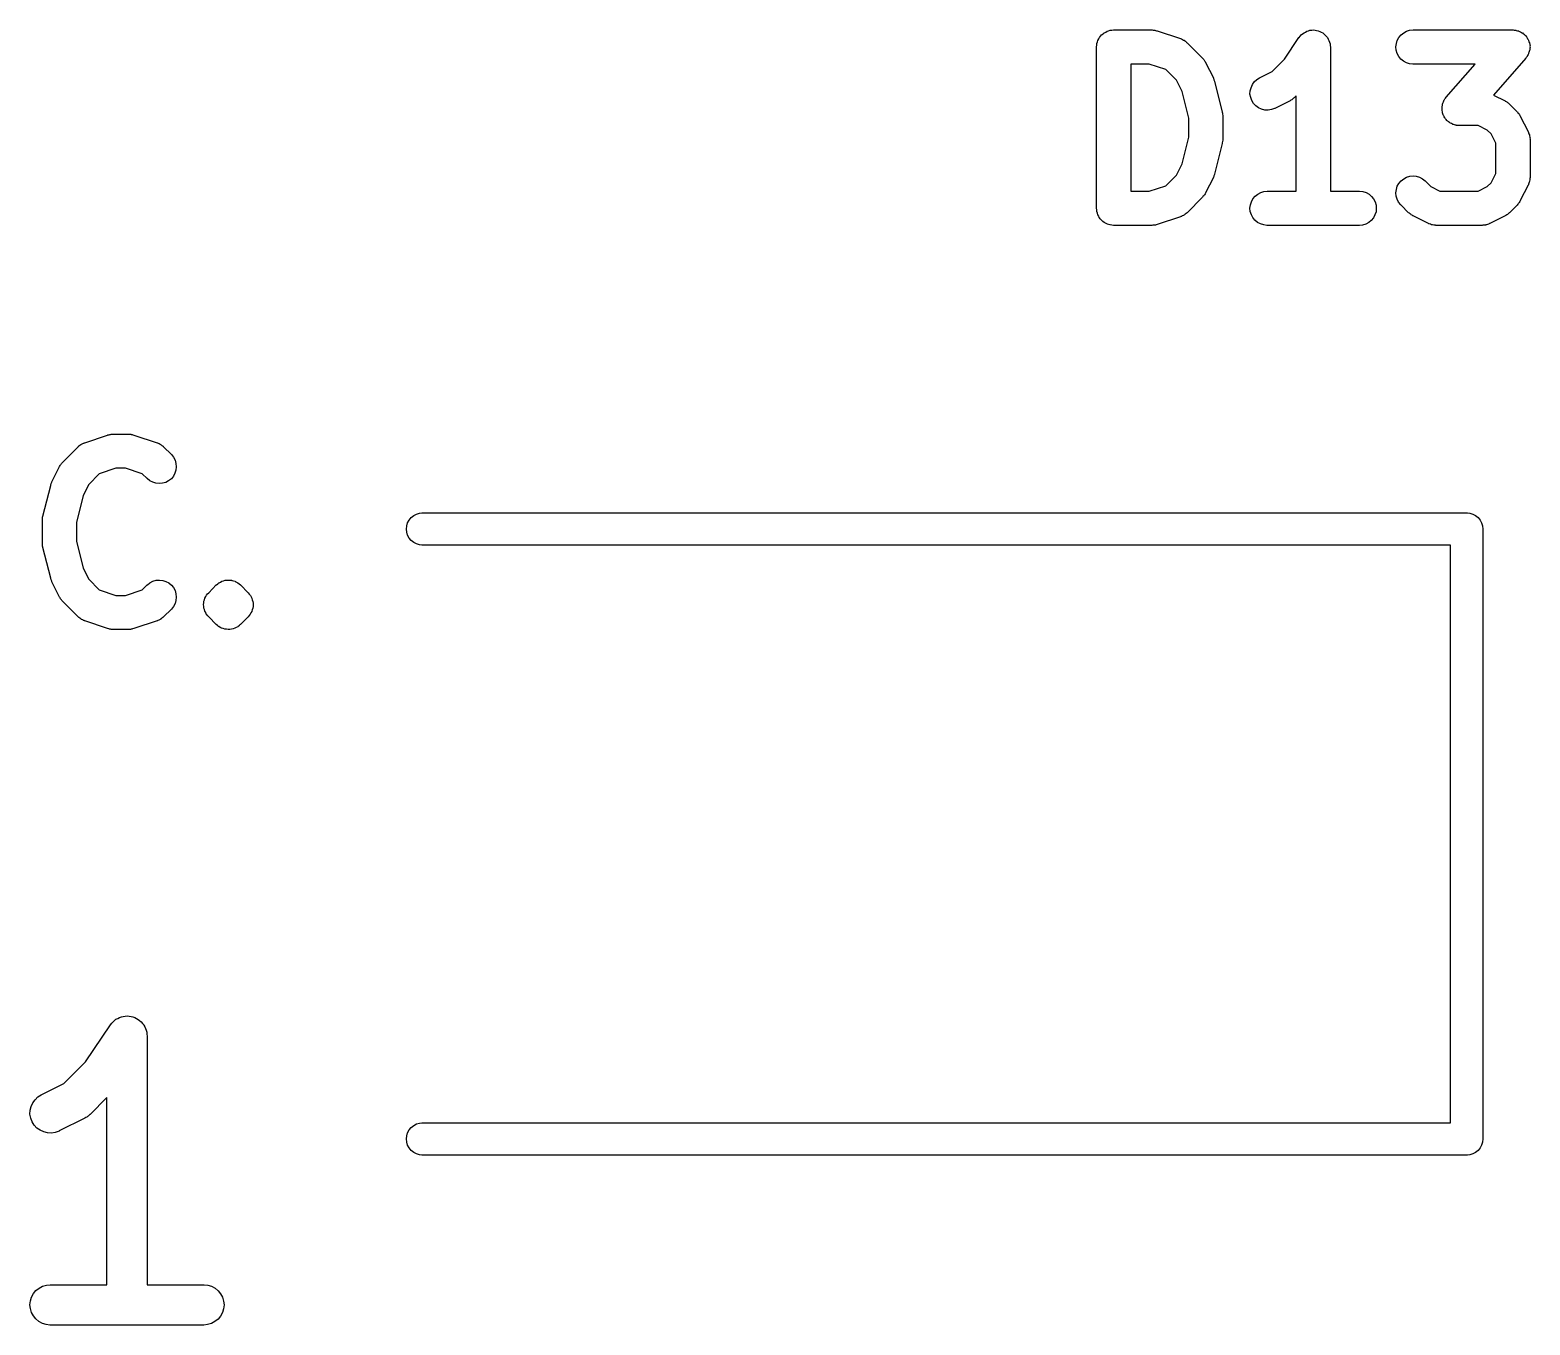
# Model space of a CAD drawing. Extents: x 100.6 to 144.5, y -108 to -92.
# Drawn here: x 138.94 to 144.52, y -96.83 to -92.01 of the extents above; entities that cross this region are included whole.
import ezdxf

# ---------------------------------------------------------------- set-up
doc = ezdxf.new("R2010")
doc.units = 0
doc.header["$MEASUREMENT"] = 0
doc.layers.add('BLACK', color=7, linetype='CONTINUOUS')

msp = doc.modelspace()

# ---------------------------------------------------------------- linework, layer by layer
at = {"layer": 'BLACK', "linetype": 'CONTINUOUS'}
for p, q in [((142.911, -92.0525), (142.913, -92.0468)), ((142.913, -92.0464), (142.916, -92.0412)), ((142.913, -92.0466), (142.913, -92.0464)), ((142.913, -92.0468), (142.913, -92.0466)), ((142.916, -92.0412), (142.919, -92.0359)), ((142.919, -92.0356), (142.923, -92.031)), ((142.919, -92.0357), (142.919, -92.0356)), ((142.919, -92.0359), (142.919, -92.0357)), ((142.923, -92.031), (142.927, -92.0264)), ((142.927, -92.0261), (142.932, -92.0223)), ((142.927, -92.0262), (142.927, -92.0261)), ((142.927, -92.0264), (142.927, -92.0262)), ((142.932, -92.0223), (142.936, -92.0185)), ((142.936, -92.0184), (142.937, -92.0183)), ((142.936, -92.0185), (142.936, -92.0184)), ((142.937, -92.0183), (142.942, -92.0155)), ((142.942, -92.0155), (142.947, -92.0127)), ((142.947, -92.0127), (142.948, -92.0126)), ((142.947, -92.0127), (142.947, -92.0127)), ((142.948, -92.0126), (142.953, -92.0109)), ((142.953, -92.0109), (142.959, -92.0091)), ((142.959, -92.0091), (142.959, -92.0091)), ((142.959, -92.0091), (142.96, -92.0091)), ((142.96, -92.0091), (142.965, -92.0085)), ((142.965, -92.0085), (142.971, -92.0079)), ((142.971, -92.0079), (143.114, -92.0079)), ((143.114, -92.0079), (143.115, -92.0079)), ((143.115, -92.0079), (143.119, -92.0083)), ((143.119, -92.0083), (143.122, -92.0084)), ((143.122, -92.0084), (143.125, -92.009)), ((143.125, -92.009), (143.127, -92.0093)), ((143.127, -92.0093), (143.131, -92.0104)), ((143.131, -92.0104), (143.134, -92.0112)), ((143.134, -92.0112), (143.22, -92.0398)), ((143.22, -92.0398), (143.221, -92.04)), ((143.221, -92.04), (143.223, -92.0408)), ((143.223, -92.0408), (143.224, -92.0414)), ((143.224, -92.0414), (143.228, -92.0434)), ((143.228, -92.0434), (143.232, -92.0452)), ((143.232, -92.0452), (143.234, -92.0463)), ((143.234, -92.0463), (143.235, -92.0472)), ((143.608, -92.1167), (143.661, -92.0362)), ((143.661, -92.0362), (143.662, -92.0355)), ((143.662, -92.0355), (143.666, -92.0307)), ((143.666, -92.0307), (143.67, -92.0261)), ((143.67, -92.026), (143.674, -92.0223)), ((143.67, -92.0261), (143.67, -92.026)), ((143.67, -92.026), (143.67, -92.026)), ((143.674, -92.0223), (143.68, -92.0183)), ((143.68, -92.0182), (143.685, -92.0155)), ((143.68, -92.0183), (143.68, -92.0182)), ((143.68, -92.0183), (143.68, -92.0183)), ((143.685, -92.0155), (143.69, -92.0126)), ((143.69, -92.0126), (143.691, -92.0125)), ((143.691, -92.0125), (143.697, -92.0107)), ((143.691, -92.0125), (143.691, -92.0125)), ((143.697, -92.0107), (143.702, -92.0091)), ((143.702, -92.009), (143.709, -92.0085)), ((143.702, -92.0091), (143.702, -92.009)), ((143.702, -92.009), (143.702, -92.009)), ((143.709, -92.0085), (143.715, -92.0079)), ((143.715, -92.0079), (143.715, -92.0079)), ((143.715, -92.0079), (143.715, -92.0079)), ((143.715, -92.0079), (143.721, -92.0086)), ((143.721, -92.0086), (143.727, -92.0092)), ((143.727, -92.0092), (143.727, -92.0092)), ((143.727, -92.0092), (143.727, -92.0092)), ((143.727, -92.0092), (143.733, -92.0112)), ((143.733, -92.0112), (143.739, -92.0129)), ((143.739, -92.0129), (143.739, -92.0129)), ((143.739, -92.0129), (143.739, -92.0129)), ((143.739, -92.0129), (143.744, -92.0159)), ((143.744, -92.0159), (143.75, -92.0188)), ((143.75, -92.0188), (143.75, -92.0188)), ((143.75, -92.0188), (143.75, -92.0188)), ((143.75, -92.0188), (143.755, -92.0228)), ((143.755, -92.0228), (143.759, -92.0267)), ((143.759, -92.0267), (143.759, -92.0267)), ((143.759, -92.0267), (143.759, -92.0268)), ((143.759, -92.0268), (143.764, -92.0318)), ((143.764, -92.0318), (143.767, -92.0363)), ((143.767, -92.0363), (143.767, -92.0363)), ((143.767, -92.0363), (143.767, -92.0364)), ((143.767, -92.0364), (143.77, -92.0421)), ((143.77, -92.0421), (143.773, -92.0472)), ((144.024, -92.0587), (144.027, -92.0468)), ((144.027, -92.0468), (144.033, -92.0359)), ((144.033, -92.0359), (144.041, -92.0264)), ((144.041, -92.0264), (144.051, -92.0185)), ((144.051, -92.0185), (144.062, -92.0127)), ((144.062, -92.0127), (144.073, -92.0091)), ((144.073, -92.0091), (144.086, -92.0079)), ((144.086, -92.0079), (144.457, -92.0079)), ((144.457, -92.0079), (144.458, -92.0079)), ((144.458, -92.0079), (144.462, -92.0084)), ((144.462, -92.0084), (144.466, -92.0085)), ((144.466, -92.0085), (144.468, -92.0091)), ((144.468, -92.0091), (144.47, -92.0093)), ((144.47, -92.0093), (144.474, -92.0105)), ((144.474, -92.0105), (144.478, -92.0115)), ((144.478, -92.0115), (144.48, -92.0124)), ((144.48, -92.0124), (144.482, -92.0131)), ((144.482, -92.0131), (144.486, -92.015)), ((144.486, -92.015), (144.489, -92.0166)), ((144.489, -92.0166), (144.491, -92.018)), ((144.491, -92.018), (144.493, -92.019)), ((144.493, -92.019), (144.496, -92.0216)), ((144.496, -92.0216), (144.499, -92.0239)), ((144.499, -92.0239), (144.501, -92.0256)), ((144.501, -92.0256), (144.503, -92.027)), ((144.503, -92.027), (144.505, -92.0301)), ((144.505, -92.0301), (144.508, -92.033)), ((144.508, -92.033), (144.509, -92.0349)), ((144.509, -92.0349), (144.51, -92.0367)), ((144.51, -92.0367), (144.512, -92.0402)), ((144.512, -92.0402), (144.514, -92.0436)), ((144.514, -92.0436), (144.515, -92.0457)), ((144.515, -92.0457), (144.516, -92.0476)), ((142.908, -92.0705), (142.909, -92.0646)), ((142.908, -92.071), (142.908, -92.0705)), ((142.908, -92.0714), (142.908, -92.071)), ((142.908, -92.071), (142.908, -92.071)), ((142.908, -92.071), (142.908, -92.071)), ((142.908, -92.6714), (142.908, -92.0714)), ((142.909, -92.0582), (142.911, -92.0525)), ((142.909, -92.0584), (142.909, -92.0582)), ((142.909, -92.0587), (142.909, -92.0584)), ((142.909, -92.0646), (142.909, -92.0587)), ((143.235, -92.0472), (143.239, -92.05)), ((143.239, -92.05), (143.242, -92.0525)), ((143.242, -92.0525), (143.243, -92.0539)), ((143.243, -92.0539), (143.245, -92.0551)), ((143.245, -92.0551), (143.302, -92.1122)), ((143.773, -92.0472), (143.773, -92.0473)), ((143.773, -92.0473), (143.773, -92.0473)), ((143.773, -92.0473), (143.775, -92.0532)), ((143.775, -92.0532), (143.777, -92.0591)), ((143.777, -92.0591), (143.777, -92.0591)), ((143.777, -92.0591), (143.777, -92.0592)), ((143.777, -92.0592), (143.777, -92.0652)), ((143.777, -92.0652), (143.778, -92.0714)), ((143.778, -92.0714), (143.778, -92.6079)), ((144.022, -92.071), (144.024, -92.0587)), ((144.023, -92.0833), (144.022, -92.071)), ((144.027, -92.0952), (144.023, -92.0833)), ((144.033, -92.1062), (144.027, -92.0952)), ((144.514, -92.0995), (144.512, -92.1032)), ((144.516, -92.096), (144.514, -92.0995)), ((144.516, -92.0476), (144.517, -92.0515)), ((144.517, -92.0919), (144.516, -92.0939)), ((144.516, -92.0939), (144.516, -92.096)), ((144.517, -92.0515), (144.519, -92.0552)), ((144.518, -92.088), (144.517, -92.0919)), ((144.519, -92.0842), (144.518, -92.088)), ((144.519, -92.0552), (144.519, -92.0574)), ((144.519, -92.0574), (144.52, -92.0595)), ((144.52, -92.082), (144.519, -92.0842)), ((144.52, -92.0595), (144.52, -92.0635)), ((144.52, -92.0635), (144.521, -92.0674)), ((144.521, -92.0674), (144.52, -92.0697)), ((144.52, -92.0697), (144.521, -92.0719)), ((144.521, -92.0719), (144.52, -92.0758)), ((144.52, -92.0758), (144.52, -92.0798)), ((144.52, -92.0798), (144.52, -92.082)), ((143.035, -92.1349), (143.035, -92.6079)), ((143.104, -92.1349), (143.035, -92.1349)), ((143.166, -92.1555), (143.104, -92.1349)), ((143.205, -92.1948), (143.166, -92.1555)), ((143.302, -92.1122), (143.303, -92.1129)), ((143.303, -92.1129), (143.305, -92.1157)), ((143.305, -92.1157), (143.307, -92.1183)), ((143.307, -92.1183), (143.309, -92.1205)), ((143.309, -92.1205), (143.31, -92.1226)), ((143.31, -92.1226), (143.312, -92.1257)), ((143.312, -92.1257), (143.314, -92.1287)), ((143.314, -92.1287), (143.343, -92.1859)), ((143.562, -92.1621), (143.608, -92.1167)), ((144.04, -92.1159), (144.033, -92.1062)), ((144.05, -92.1238), (144.04, -92.1159)), ((144.061, -92.1298), (144.05, -92.1238)), ((144.073, -92.1335), (144.061, -92.1298)), ((144.085, -92.1349), (144.073, -92.1335)), ((144.086, -92.1349), (144.085, -92.1349)), ((144.317, -92.1349), (144.086, -92.1349)), ((144.209, -92.2582), (144.317, -92.1349)), ((144.505, -92.1132), (144.385, -92.2501)), ((144.507, -92.11), (144.505, -92.1132)), ((144.51, -92.1069), (144.507, -92.11)), ((144.511, -92.105), (144.51, -92.1069)), ((144.512, -92.1032), (144.511, -92.105)), ((143.226, -92.2364), (143.205, -92.1948)), ((143.343, -92.1859), (143.343, -92.1867)), ((143.343, -92.1867), (143.343, -92.187)), ((143.343, -92.187), (143.343, -92.1872)), ((143.343, -92.1872), (143.345, -92.1928)), ((143.345, -92.1928), (143.347, -92.1983)), ((143.347, -92.1983), (143.347, -92.1986)), ((143.347, -92.1986), (143.347, -92.1989)), ((143.347, -92.1989), (143.376, -92.3132)), ((143.483, -92.2226), (143.488, -92.2113)), ((143.488, -92.2113), (143.495, -92.2012)), ((143.495, -92.2012), (143.504, -92.1927)), ((143.504, -92.1927), (143.514, -92.1861)), ((143.514, -92.1861), (143.562, -92.1621)), ((143.251, -92.3364), (143.226, -92.2364)), ((143.479, -92.247), (143.48, -92.2346)), ((143.482, -92.2593), (143.479, -92.247)), ((143.48, -92.2346), (143.483, -92.2226)), ((143.486, -92.2709), (143.482, -92.2593)), ((143.631, -92.2692), (143.628, -92.2711)), ((143.635, -92.2675), (143.631, -92.2692)), ((143.637, -92.2659), (143.635, -92.2675)), ((143.639, -92.2645), (143.637, -92.2659)), ((143.641, -92.262), (143.639, -92.2645)), ((143.644, -92.2598), (143.641, -92.262)), ((143.645, -92.2592), (143.644, -92.2598)), ((143.651, -92.2533), (143.645, -92.2592)), ((143.651, -92.6079), (143.651, -92.2533)), ((144.2, -92.2719), (144.202, -92.2683)), ((144.202, -92.2683), (144.203, -92.2664)), ((144.203, -92.2664), (144.204, -92.2645)), ((144.204, -92.2645), (144.207, -92.2614)), ((144.207, -92.2614), (144.209, -92.2582)), ((144.385, -92.2501), (144.428, -92.2718)), ((143.376, -92.3132), (143.376, -92.314)), ((143.376, -92.314), (143.376, -92.3152)), ((143.376, -92.3152), (143.377, -92.3162)), ((143.377, -92.3162), (143.377, -92.3213)), ((143.377, -92.3213), (143.378, -92.3263)), ((143.492, -92.2814), (143.486, -92.2709)), ((143.501, -92.2905), (143.492, -92.2814)), ((143.511, -92.2977), (143.501, -92.2905)), ((143.522, -92.3029), (143.511, -92.2977)), ((143.534, -92.3058), (143.522, -92.3029)), ((143.547, -92.3062), (143.534, -92.3058)), ((143.559, -92.3043), (143.547, -92.3062)), ((143.57, -92.3), (143.559, -92.3043)), ((143.571, -92.2997), (143.57, -92.3)), ((143.628, -92.2711), (143.571, -92.2997)), ((144.194, -92.2916), (144.195, -92.2894)), ((144.194, -92.2956), (144.194, -92.2916)), ((144.194, -92.2996), (144.194, -92.2956)), ((144.194, -92.3018), (144.194, -92.2996)), ((144.194, -92.304), (144.194, -92.3018)), ((144.194, -92.3079), (144.194, -92.304)), ((144.195, -92.3119), (144.194, -92.3079)), ((144.195, -92.2872), (144.196, -92.2834)), ((144.195, -92.2894), (144.195, -92.2872)), ((144.195, -92.314), (144.195, -92.3119)), ((144.196, -92.3162), (144.195, -92.314)), ((144.196, -92.2834), (144.197, -92.2796)), ((144.197, -92.32), (144.196, -92.3162)), ((144.197, -92.2796), (144.198, -92.2775)), ((144.198, -92.3238), (144.197, -92.32)), ((144.198, -92.2775), (144.199, -92.2754)), ((144.199, -92.3258), (144.198, -92.3238)), ((144.199, -92.2754), (144.2, -92.2719)), ((144.2, -92.3279), (144.199, -92.3258)), ((144.428, -92.2718), (144.429, -92.2722)), ((144.429, -92.2722), (144.432, -92.2741)), ((144.432, -92.2741), (144.435, -92.2758)), ((144.435, -92.2758), (144.437, -92.2775)), ((144.437, -92.2775), (144.44, -92.2789)), ((144.44, -92.2789), (144.442, -92.2814)), ((144.442, -92.2814), (144.445, -92.2837)), ((144.445, -92.2837), (144.473, -92.3122)), ((144.473, -92.3122), (144.474, -92.3129)), ((144.474, -92.3129), (144.476, -92.3157)), ((144.476, -92.3157), (144.479, -92.3183)), ((144.479, -92.3183), (144.48, -92.3205)), ((144.48, -92.3205), (144.482, -92.3226)), ((144.482, -92.3226), (144.483, -92.3257)), ((144.483, -92.3257), (144.485, -92.3287)), ((143.251, -92.4065), (143.251, -92.3364)), ((143.378, -92.3263), (143.378, -92.3274)), ((143.378, -92.3274), (143.378, -92.3286)), ((143.378, -92.3286), (143.378, -92.4143)), ((144.202, -92.3312), (144.2, -92.3279)), ((144.204, -92.3348), (144.202, -92.3312)), ((144.205, -92.3365), (144.204, -92.3348)), ((144.207, -92.3384), (144.205, -92.3365)), ((144.209, -92.3413), (144.207, -92.3384)), ((144.212, -92.3444), (144.209, -92.3413)), ((144.213, -92.3459), (144.212, -92.3444)), ((144.215, -92.3475), (144.213, -92.3459)), ((144.218, -92.3498), (144.215, -92.3475)), ((144.221, -92.3524), (144.218, -92.3498)), ((144.223, -92.3535), (144.221, -92.3524)), ((144.225, -92.3548), (144.223, -92.3535)), ((144.229, -92.3564), (144.225, -92.3548)), ((144.232, -92.3584), (144.229, -92.3564)), ((144.234, -92.359), (144.232, -92.3584)), ((144.236, -92.36), (144.234, -92.359)), ((144.24, -92.3609), (144.236, -92.36)), ((144.244, -92.3621), (144.24, -92.3609)), ((144.246, -92.3624), (144.244, -92.3621)), ((144.248, -92.3629), (144.246, -92.3624)), ((144.252, -92.3631), (144.248, -92.3629)), ((144.256, -92.3635), (144.252, -92.3631)), ((144.257, -92.3635), (144.256, -92.3635)), ((144.328, -92.3635), (144.257, -92.3635)), ((144.362, -92.3808), (144.328, -92.3635)), ((144.376, -92.3948), (144.362, -92.3808)), ((144.485, -92.3287), (144.514, -92.3859)), ((143.226, -92.5064), (143.251, -92.4065)), ((143.376, -92.4297), (143.347, -92.544)), ((143.377, -92.4225), (143.376, -92.4275)), ((143.376, -92.4275), (143.376, -92.4286)), ((143.376, -92.4286), (143.376, -92.4297)), ((143.378, -92.4174), (143.377, -92.4225)), ((143.378, -92.4143), (143.378, -92.4152)), ((143.378, -92.4152), (143.378, -92.4163)), ((143.378, -92.4163), (143.378, -92.4174)), ((144.394, -92.4293), (144.376, -92.3948)), ((144.394, -92.5422), (144.394, -92.4293)), ((144.514, -92.3859), (144.514, -92.3867)), ((144.514, -92.3867), (144.515, -92.3884)), ((144.515, -92.3884), (144.516, -92.3901)), ((144.516, -92.3901), (144.517, -92.3943)), ((144.517, -92.3943), (144.519, -92.3983)), ((144.519, -92.3983), (144.519, -92.4002)), ((144.519, -92.4002), (144.519, -92.402)), ((144.519, -92.402), (144.52, -92.4063)), ((144.52, -92.4063), (144.521, -92.4106)), ((144.521, -92.4106), (144.52, -92.4124)), ((144.52, -92.4124), (144.521, -92.4143)), ((144.521, -92.4143), (144.521, -92.5571)), ((143.166, -92.5874), (143.205, -92.5481)), ((143.205, -92.5481), (143.226, -92.5064)), ((143.347, -92.5454), (143.345, -92.5509)), ((143.347, -92.544), (143.347, -92.5448)), ((143.347, -92.5448), (143.347, -92.5451)), ((143.347, -92.5451), (143.347, -92.5454)), ((144.376, -92.5767), (144.394, -92.5422)), ((143.104, -92.6079), (143.166, -92.5874)), ((143.343, -92.557), (143.314, -92.6141)), ((143.345, -92.5509), (143.343, -92.5564)), ((143.343, -92.5564), (143.343, -92.5567)), ((143.343, -92.5567), (143.343, -92.557)), ((144.022, -92.6136), (144.024, -92.6013)), ((144.024, -92.6013), (144.027, -92.5895)), ((144.027, -92.5895), (144.033, -92.5786)), ((144.033, -92.5786), (144.041, -92.5691)), ((144.041, -92.5691), (144.051, -92.5613)), ((144.051, -92.5613), (144.062, -92.5555)), ((144.062, -92.5555), (144.074, -92.552)), ((144.074, -92.552), (144.086, -92.5508)), ((144.086, -92.5508), (144.098, -92.552)), ((144.098, -92.552), (144.11, -92.5557)), ((144.11, -92.5557), (144.121, -92.5615)), ((144.121, -92.5615), (144.131, -92.5694)), ((144.131, -92.5694), (144.152, -92.5907)), ((144.152, -92.5907), (144.186, -92.6079)), ((144.328, -92.6079), (144.362, -92.5907)), ((144.362, -92.5907), (144.376, -92.5767)), ((144.514, -92.5855), (144.485, -92.6427)), ((144.515, -92.5838), (144.514, -92.5855)), ((144.516, -92.5822), (144.515, -92.5838)), ((144.517, -92.578), (144.516, -92.5822)), ((144.518, -92.574), (144.517, -92.578)), ((144.519, -92.5721), (144.518, -92.574)), ((144.52, -92.566), (144.519, -92.5703)), ((144.519, -92.5703), (144.519, -92.5721)), ((144.521, -92.558), (144.52, -92.5599)), ((144.52, -92.5599), (144.52, -92.5618)), ((144.52, -92.5618), (144.52, -92.566)), ((144.521, -92.5571), (144.521, -92.558)), ((143.035, -92.6079), (143.104, -92.6079)), ((143.302, -92.6306), (143.245, -92.6878)), ((143.304, -92.6279), (143.302, -92.6306)), ((143.307, -92.6253), (143.304, -92.6279)), ((143.308, -92.6231), (143.307, -92.6253)), ((143.31, -92.621), (143.308, -92.6231)), ((143.312, -92.6179), (143.31, -92.621)), ((143.314, -92.6149), (143.312, -92.6179)), ((143.314, -92.6141), (143.314, -92.6149)), ((143.479, -92.671), (143.481, -92.6587)), ((143.481, -92.6587), (143.484, -92.6468)), ((143.484, -92.6468), (143.49, -92.6359)), ((143.49, -92.6359), (143.498, -92.6264)), ((143.498, -92.6264), (143.508, -92.6185)), ((143.508, -92.6185), (143.519, -92.6127)), ((143.519, -92.6127), (143.531, -92.6091)), ((143.531, -92.6091), (143.543, -92.6079)), ((143.543, -92.6079), (143.651, -92.6079)), ((143.778, -92.6079), (143.886, -92.6079)), ((143.886, -92.6079), (143.887, -92.6079)), ((143.887, -92.6079), (143.899, -92.6093)), ((143.899, -92.6093), (143.911, -92.6131)), ((143.911, -92.6131), (143.922, -92.619)), ((143.922, -92.619), (143.931, -92.627)), ((143.931, -92.627), (143.939, -92.6367)), ((143.939, -92.6367), (143.945, -92.6476)), ((143.945, -92.6476), (143.948, -92.6595)), ((143.948, -92.6595), (143.949, -92.6719)), ((144.023, -92.626), (144.022, -92.6136)), ((144.027, -92.6379), (144.023, -92.626)), ((144.032, -92.6489), (144.027, -92.6379)), ((144.04, -92.6586), (144.032, -92.6489)), ((144.041, -92.6592), (144.04, -92.6586)), ((144.069, -92.6878), (144.041, -92.6592)), ((144.186, -92.6079), (144.328, -92.6079)), ((144.473, -92.6592), (144.445, -92.6878)), ((144.476, -92.6564), (144.473, -92.6592)), ((144.478, -92.6539), (144.476, -92.6564)), ((144.48, -92.6517), (144.478, -92.6539)), ((144.481, -92.6496), (144.48, -92.6517)), ((144.483, -92.6465), (144.481, -92.6496)), ((144.485, -92.6435), (144.483, -92.6465)), ((144.485, -92.6427), (144.485, -92.6435)), ((142.909, -92.6774), (142.908, -92.6714)), ((142.909, -92.6833), (142.909, -92.6774)), ((142.909, -92.6835), (142.909, -92.6833)), ((142.909, -92.6838), (142.909, -92.6835)), ((142.911, -92.6895), (142.909, -92.6838)), ((142.913, -92.6952), (142.911, -92.6895)), ((142.913, -92.6954), (142.913, -92.6952)), ((142.913, -92.6956), (142.913, -92.6954)), ((142.916, -92.7009), (142.913, -92.6956)), ((142.918, -92.7062), (142.916, -92.7009)), ((142.918, -92.7064), (142.918, -92.7062)), ((142.919, -92.7066), (142.918, -92.7064)), ((142.922, -92.7111), (142.919, -92.7066)), ((142.926, -92.7159), (142.922, -92.7111)), ((142.926, -92.716), (142.926, -92.7159)), ((142.926, -92.7162), (142.926, -92.716)), ((142.931, -92.72), (142.926, -92.7162)), ((143.22, -92.7031), (143.134, -92.7317)), ((143.222, -92.7023), (143.22, -92.7031)), ((143.224, -92.7018), (143.222, -92.7023)), ((143.227, -92.6998), (143.224, -92.7018)), ((143.231, -92.6981), (143.227, -92.6998)), ((143.233, -92.697), (143.231, -92.6981)), ((143.235, -92.6961), (143.233, -92.697)), ((143.238, -92.6934), (143.235, -92.6961)), ((143.242, -92.6909), (143.238, -92.6934)), ((143.243, -92.6895), (143.242, -92.6909)), ((143.244, -92.6884), (143.243, -92.6895)), ((143.245, -92.6878), (143.244, -92.6884)), ((143.48, -92.6833), (143.479, -92.671)), ((143.484, -92.6952), (143.48, -92.6833)), ((143.49, -92.7062), (143.484, -92.6952)), ((143.497, -92.7159), (143.49, -92.7062)), ((143.507, -92.7238), (143.497, -92.7159)), ((143.93, -92.7165), (143.921, -92.7243)), ((143.938, -92.7069), (143.93, -92.7165)), ((143.944, -92.696), (143.938, -92.7069)), ((143.948, -92.6842), (143.944, -92.696)), ((143.949, -92.6719), (143.948, -92.6842)), ((144.072, -92.69), (144.069, -92.6878)), ((144.075, -92.6925), (144.072, -92.69)), ((144.077, -92.6939), (144.075, -92.6925)), ((144.079, -92.6956), (144.077, -92.6939)), ((144.082, -92.6973), (144.079, -92.6956)), ((144.085, -92.6993), (144.082, -92.6973)), ((144.086, -92.6997), (144.085, -92.6993)), ((144.143, -92.7282), (144.086, -92.6997)), ((144.428, -92.6997), (144.371, -92.7282)), ((144.431, -92.6977), (144.428, -92.6997)), ((144.435, -92.6961), (144.431, -92.6977)), ((144.437, -92.6945), (144.435, -92.6961)), ((144.439, -92.6931), (144.437, -92.6945)), ((144.441, -92.6906), (144.439, -92.6931)), ((144.444, -92.6884), (144.441, -92.6906)), ((144.445, -92.6878), (144.444, -92.6884)), ((142.936, -92.7238), (142.931, -92.72)), ((142.936, -92.7239), (142.936, -92.7238)), ((142.936, -92.7241), (142.936, -92.7239)), ((142.941, -92.7269), (142.936, -92.7241)), ((142.946, -92.7298), (142.941, -92.7269)), ((142.947, -92.7299), (142.946, -92.7298)), ((142.947, -92.73), (142.947, -92.7299)), ((142.953, -92.7317), (142.947, -92.73)), ((142.958, -92.7335), (142.953, -92.7317)), ((142.958, -92.7336), (142.958, -92.7335)), ((142.959, -92.7336), (142.958, -92.7336)), ((142.965, -92.7343), (142.959, -92.7336)), ((142.971, -92.7349), (142.965, -92.7343)), ((143.114, -92.7349), (142.971, -92.7349)), ((142.971, -92.7349), (142.971, -92.7349)), ((142.971, -92.7349), (142.971, -92.7349)), ((142.971, -92.7349), (142.971, -92.7349)), ((142.971, -92.7349), (142.971, -92.7349)), ((143.118, -92.7346), (143.114, -92.7349)), ((143.121, -92.7345), (143.118, -92.7346)), ((143.124, -92.734), (143.121, -92.7345)), ((143.127, -92.7337), (143.124, -92.734)), ((143.13, -92.7327), (143.127, -92.7337)), ((143.134, -92.7319), (143.13, -92.7327)), ((143.134, -92.7317), (143.134, -92.7319)), ((143.518, -92.7298), (143.507, -92.7238)), ((143.53, -92.7335), (143.518, -92.7298)), ((143.542, -92.7349), (143.53, -92.7335)), ((143.543, -92.7349), (143.542, -92.7349)), ((143.886, -92.7349), (143.543, -92.7349)), ((143.898, -92.7337), (143.886, -92.7349)), ((143.91, -92.7301), (143.898, -92.7337)), ((143.921, -92.7243), (143.91, -92.7301)), ((144.145, -92.7289), (144.143, -92.7282)), ((144.146, -92.7298), (144.145, -92.7289)), ((144.151, -92.7311), (144.146, -92.7298)), ((144.155, -92.7327), (144.151, -92.7311)), ((144.156, -92.733), (144.155, -92.7327)), ((144.158, -92.7335), (144.156, -92.733)), ((144.163, -92.734), (144.158, -92.7335)), ((144.167, -92.7348), (144.163, -92.734)), ((144.169, -92.7347), (144.167, -92.7348)), ((144.171, -92.7349), (144.169, -92.7347)), ((144.343, -92.7349), (144.171, -92.7349)), ((144.171, -92.7349), (144.171, -92.7349)), ((144.345, -92.7347), (144.343, -92.7349)), ((144.347, -92.7348), (144.345, -92.7347)), ((144.351, -92.7341), (144.347, -92.7348)), ((144.355, -92.7337), (144.351, -92.7341)), ((144.357, -92.7332), (144.355, -92.7337)), ((144.359, -92.7329), (144.357, -92.7332)), ((144.363, -92.7314), (144.359, -92.7329)), ((144.367, -92.7301), (144.363, -92.7314)), ((144.369, -92.7293), (144.367, -92.7301)), ((144.37, -92.7286), (144.369, -92.7293)), ((144.371, -92.7282), (144.37, -92.7286)), ((139.121, -93.556), (139.125, -93.5534)), ((139.125, -93.5534), (139.128, -93.5507)), ((139.128, -93.5507), (139.13, -93.5499)), ((139.13, -93.5499), (139.131, -93.5488)), ((139.131, -93.5488), (139.135, -93.547)), ((139.135, -93.547), (139.139, -93.545)), ((139.139, -93.545), (139.141, -93.5445)), ((139.141, -93.5445), (139.143, -93.5438)), ((139.143, -93.5438), (139.228, -93.5152)), ((139.228, -93.5152), (139.229, -93.5149)), ((139.229, -93.5149), (139.233, -93.5142)), ((139.233, -93.5142), (139.236, -93.5131)), ((139.236, -93.5131), (139.239, -93.5129)), ((139.239, -93.5129), (139.241, -93.5123)), ((139.241, -93.5123), (139.245, -93.5123)), ((139.245, -93.5123), (139.249, -93.5119)), ((139.249, -93.5119), (139.306, -93.5119)), ((139.306, -93.5119), (139.307, -93.5119)), ((139.307, -93.5119), (139.31, -93.5123)), ((139.31, -93.5123), (139.314, -93.5124)), ((139.314, -93.5124), (139.316, -93.513)), ((139.316, -93.513), (139.319, -93.5133)), ((139.319, -93.5133), (139.322, -93.5144)), ((139.322, -93.5144), (139.326, -93.5152)), ((139.326, -93.5152), (139.412, -93.5438)), ((139.412, -93.5438), (139.412, -93.544)), ((139.412, -93.544), (139.414, -93.5448)), ((139.414, -93.5448), (139.416, -93.5454)), ((139.416, -93.5454), (139.42, -93.5474)), ((139.42, -93.5474), (139.424, -93.5493)), ((139.424, -93.5493), (139.425, -93.5503)), ((139.425, -93.5503), (139.427, -93.5512)), ((139.427, -93.5512), (139.43, -93.554)), ((139.43, -93.554), (139.434, -93.5565)), ((139.061, -93.6162), (139.118, -93.5591)), ((139.118, -93.5591), (139.119, -93.5585)), ((139.119, -93.5585), (139.12, -93.5573)), ((139.12, -93.5573), (139.121, -93.556)), ((139.434, -93.5565), (139.435, -93.5579)), ((139.435, -93.5579), (139.436, -93.5591)), ((139.436, -93.5591), (139.465, -93.5877)), ((139.465, -93.5877), (139.466, -93.5883)), ((139.466, -93.5883), (139.473, -93.598)), ((139.473, -93.598), (139.479, -93.609)), ((139.479, -93.609), (139.482, -93.6209)), ((139.02, -93.6899), (139.049, -93.6327)), ((139.049, -93.632), (139.051, -93.629)), ((139.049, -93.6327), (139.049, -93.632)), ((139.051, -93.629), (139.053, -93.6258)), ((139.053, -93.6258), (139.055, -93.6238)), ((139.055, -93.6238), (139.056, -93.6216)), ((139.056, -93.6216), (139.059, -93.619)), ((139.059, -93.619), (139.061, -93.6162)), ((139.197, -93.6595), (139.158, -93.6988)), ((139.259, -93.6389), (139.197, -93.6595)), ((139.295, -93.6389), (139.259, -93.6389)), ((139.357, -93.6595), (139.295, -93.6389)), ((139.375, -93.6775), (139.357, -93.6595)), ((139.478, -93.6574), (139.473, -93.6683)), ((139.482, -93.6456), (139.478, -93.6574)), ((139.482, -93.6209), (139.483, -93.6332)), ((139.483, -93.6332), (139.482, -93.6456)), ((138.987, -93.8172), (139.016, -93.7029)), ((139.016, -93.7015), (139.018, -93.6959)), ((139.016, -93.7018), (139.016, -93.7015)), ((139.016, -93.702), (139.016, -93.7018)), ((139.016, -93.7029), (139.016, -93.702)), ((139.018, -93.6959), (139.02, -93.6904)), ((139.02, -93.6902), (139.02, -93.6899)), ((139.02, -93.6904), (139.02, -93.6902)), ((139.158, -93.6988), (139.137, -93.7404)), ((139.385, -93.6853), (139.375, -93.6775)), ((139.396, -93.6912), (139.385, -93.6853)), ((139.407, -93.6948), (139.396, -93.6912)), ((139.42, -93.6961), (139.407, -93.6948)), ((139.432, -93.6949), (139.42, -93.6961)), ((139.444, -93.6914), (139.432, -93.6949)), ((139.455, -93.6856), (139.444, -93.6914)), ((139.465, -93.6778), (139.455, -93.6856)), ((139.473, -93.6683), (139.465, -93.6778)), ((139.137, -93.7404), (139.112, -93.8404)), ((138.985, -93.8294), (138.986, -93.8244)), ((138.985, -93.8306), (138.985, -93.8294)), ((138.985, -93.8317), (138.985, -93.8306)), ((138.985, -93.8326), (138.985, -93.8317)), ((138.985, -93.9183), (138.985, -93.8326)), ((138.986, -93.8194), (138.987, -93.8183)), ((138.986, -93.8244), (138.986, -93.8194)), ((138.987, -93.8183), (138.987, -93.8172)), ((140.344, -93.8419), (140.35, -93.8315)), ((140.35, -93.8315), (140.357, -93.8224)), ((140.357, -93.8224), (140.367, -93.8149)), ((140.367, -93.8149), (140.377, -93.8093)), ((140.377, -93.8093), (140.388, -93.8059)), ((140.388, -93.8059), (140.397, -93.805)), ((140.397, -93.805), (144.282, -93.805)), ((144.282, -93.805), (144.285, -93.8047)), ((144.285, -93.8047), (144.288, -93.805)), ((144.288, -93.805), (144.297, -93.8059)), ((144.297, -93.8059), (144.308, -93.8093)), ((144.308, -93.8093), (144.318, -93.8149)), ((144.318, -93.8149), (144.328, -93.8224)), ((144.328, -93.8224), (144.335, -93.8315)), ((144.335, -93.8315), (144.341, -93.8419)), ((139.112, -93.8404), (139.112, -93.9105)), ((140.34, -93.865), (140.341, -93.8532)), ((140.341, -93.8768), (140.34, -93.865)), ((140.341, -93.8532), (140.344, -93.8419)), ((140.344, -93.8881), (140.341, -93.8768)), ((140.35, -93.8985), (140.344, -93.8881)), ((144.341, -93.8419), (144.344, -93.8532)), ((144.344, -93.8532), (144.345, -93.865)), ((144.345, -93.865), (144.345, -93.8679)), ((144.345, -93.8679), (144.345, -96.1321)), ((138.985, -93.9194), (138.985, -93.9183)), ((138.985, -93.9205), (138.985, -93.9194)), ((138.986, -93.9255), (138.985, -93.9205)), ((138.986, -93.9306), (138.986, -93.9255)), ((138.987, -93.9317), (138.986, -93.9306)), ((138.987, -93.9328), (138.987, -93.9317)), ((138.987, -93.9337), (138.987, -93.9328)), ((139.016, -94.048), (138.987, -93.9337)), ((139.112, -93.9105), (139.137, -94.0104)), ((140.357, -93.9076), (140.35, -93.8985)), ((140.367, -93.9151), (140.357, -93.9076)), ((140.377, -93.9207), (140.367, -93.9151)), ((140.388, -93.9241), (140.377, -93.9207)), ((140.397, -93.925), (140.388, -93.9241)), ((144.225, -93.925), (140.397, -93.925)), ((144.225, -96.075), (144.225, -93.925)), ((139.016, -94.0482), (139.016, -94.048)), ((139.016, -94.0485), (139.016, -94.0482)), ((139.018, -94.054), (139.016, -94.0485)), ((139.02, -94.0596), (139.018, -94.054)), ((139.137, -94.0104), (139.158, -94.0521)), ((139.158, -94.0521), (139.197, -94.0914)), ((139.396, -94.0593), (139.408, -94.0559)), ((139.408, -94.0559), (139.421, -94.0548)), ((139.421, -94.0548), (139.433, -94.0561)), ((139.433, -94.0561), (139.445, -94.0598)), ((139.659, -94.0577), (139.665, -94.056)), ((139.665, -94.0559), (139.671, -94.0554)), ((139.665, -94.056), (139.665, -94.0559)), ((139.665, -94.0559), (139.665, -94.0559)), ((139.665, -94.0559), (139.665, -94.0559)), ((139.665, -94.0559), (139.665, -94.0559)), ((139.671, -94.0554), (139.677, -94.0548)), ((139.677, -94.0548), (139.678, -94.0548)), ((139.677, -94.0548), (139.677, -94.0548)), ((139.678, -94.0548), (139.678, -94.0548)), ((139.678, -94.0548), (139.678, -94.0548)), ((139.678, -94.0548), (139.684, -94.0554)), ((139.684, -94.0554), (139.69, -94.056)), ((139.69, -94.056), (139.69, -94.0561)), ((139.69, -94.0561), (139.69, -94.0561)), ((139.69, -94.0561), (139.69, -94.0561)), ((139.69, -94.0561), (139.69, -94.0561)), ((139.69, -94.0561), (139.696, -94.0579)), ((139.02, -94.0599), (139.02, -94.0596)), ((139.02, -94.0602), (139.02, -94.0599)), ((139.02, -94.061), (139.02, -94.0602)), ((139.049, -94.1181), (139.02, -94.061)), ((139.197, -94.0914), (139.259, -94.1119)), ((139.259, -94.1119), (139.295, -94.1119)), ((139.295, -94.1119), (139.357, -94.0914)), ((139.357, -94.0914), (139.375, -94.0734)), ((139.375, -94.0734), (139.376, -94.0728)), ((139.376, -94.0728), (139.385, -94.065)), ((139.385, -94.065), (139.396, -94.0593)), ((139.445, -94.0598), (139.456, -94.0658)), ((139.456, -94.0658), (139.465, -94.0737)), ((139.465, -94.0737), (139.473, -94.0833)), ((139.473, -94.0833), (139.479, -94.0943)), ((139.479, -94.0943), (139.482, -94.1062)), ((139.482, -94.1062), (139.483, -94.1185)), ((139.593, -94.1168), (139.596, -94.1115)), ((139.596, -94.1112), (139.6, -94.1066)), ((139.596, -94.1114), (139.596, -94.1112)), ((139.596, -94.1115), (139.596, -94.1114)), ((139.6, -94.1066), (139.604, -94.102)), ((139.604, -94.102), (139.632, -94.0734)), ((139.632, -94.0734), (139.633, -94.0731)), ((139.633, -94.0728), (139.638, -94.0691)), ((139.633, -94.0729), (139.633, -94.0728)), ((139.633, -94.0731), (139.633, -94.0729)), ((139.633, -94.0729), (139.633, -94.0729)), ((139.633, -94.0729), (139.633, -94.0729)), ((139.633, -94.0731), (139.633, -94.0731)), ((139.633, -94.0731), (139.633, -94.0731)), ((139.638, -94.0691), (139.642, -94.0653)), ((139.642, -94.0651), (139.643, -94.065)), ((139.642, -94.0652), (139.642, -94.0651)), ((139.642, -94.0653), (139.642, -94.0652)), ((139.642, -94.0652), (139.642, -94.0652)), ((139.643, -94.065), (139.648, -94.0623)), ((139.648, -94.0623), (139.653, -94.0595)), ((139.648, -94.0623), (139.648, -94.0623)), ((139.653, -94.0594), (139.654, -94.0593)), ((139.653, -94.0595), (139.653, -94.0594)), ((139.653, -94.0594), (139.653, -94.0594)), ((139.653, -94.0595), (139.653, -94.0595)), ((139.654, -94.0593), (139.659, -94.0577)), ((139.696, -94.0579), (139.702, -94.0597)), ((139.702, -94.0597), (139.702, -94.0597)), ((139.702, -94.0597), (139.702, -94.0597)), ((139.702, -94.0597), (139.702, -94.0598)), ((139.702, -94.0598), (139.702, -94.0598)), ((139.702, -94.0598), (139.707, -94.0627)), ((139.707, -94.0627), (139.712, -94.0655)), ((139.712, -94.0655), (139.713, -94.0656)), ((139.713, -94.0656), (139.713, -94.0656)), ((139.713, -94.0656), (139.713, -94.0657)), ((139.713, -94.0657), (139.713, -94.0658)), ((139.713, -94.0658), (139.717, -94.0695)), ((139.717, -94.0695), (139.717, -94.0695)), ((139.717, -94.0695), (139.722, -94.0734)), ((139.722, -94.0734), (139.751, -94.102)), ((139.751, -94.102), (139.751, -94.1023)), ((139.751, -94.1023), (139.751, -94.1023)), ((139.751, -94.1023), (139.751, -94.1023)), ((139.751, -94.1023), (139.751, -94.1026)), ((139.751, -94.1026), (139.755, -94.1073)), ((139.755, -94.1073), (139.759, -94.1119)), ((139.759, -94.1119), (139.759, -94.1121)), ((139.759, -94.1121), (139.759, -94.1123)), ((139.759, -94.1123), (139.762, -94.1176)), ((139.051, -94.1211), (139.049, -94.1181)), ((139.052, -94.1243), (139.051, -94.1211)), ((139.054, -94.1264), (139.052, -94.1243)), ((139.056, -94.1286), (139.054, -94.1264)), ((139.058, -94.1312), (139.056, -94.1286)), ((139.06, -94.134), (139.058, -94.1312)), ((139.061, -94.1346), (139.06, -94.134)), ((139.118, -94.1918), (139.061, -94.1346)), ((139.465, -94.1632), (139.436, -94.1918)), ((139.473, -94.1536), (139.465, -94.1632)), ((139.479, -94.1427), (139.473, -94.1536)), ((139.482, -94.1308), (139.479, -94.1427)), ((139.483, -94.1185), (139.482, -94.1308)), ((139.585, -94.1462), (139.586, -94.1402)), ((139.585, -94.1464), (139.585, -94.1462)), ((139.585, -94.1466), (139.585, -94.1464)), ((139.586, -94.1526), (139.585, -94.1466)), ((139.586, -94.1339), (139.588, -94.1282)), ((139.586, -94.1341), (139.586, -94.1339)), ((139.586, -94.1343), (139.586, -94.1341)), ((139.586, -94.1402), (139.586, -94.1343)), ((139.586, -94.1585), (139.586, -94.1526)), ((139.586, -94.1588), (139.586, -94.1585)), ((139.586, -94.159), (139.586, -94.1588)), ((139.588, -94.1647), (139.586, -94.159)), ((139.588, -94.1282), (139.59, -94.1225)), ((139.59, -94.1704), (139.588, -94.1647)), ((139.59, -94.122), (139.593, -94.1168)), ((139.59, -94.1223), (139.59, -94.122)), ((139.59, -94.1225), (139.59, -94.1223)), ((139.762, -94.1176), (139.765, -94.1229)), ((139.766, -94.1656), (139.764, -94.1713)), ((139.765, -94.1229), (139.765, -94.1231)), ((139.765, -94.1231), (139.765, -94.1233)), ((139.765, -94.1233), (139.766, -94.129)), ((139.766, -94.129), (139.768, -94.1347)), ((139.768, -94.1598), (139.766, -94.1656)), ((139.768, -94.1347), (139.768, -94.135)), ((139.768, -94.135), (139.768, -94.1352)), ((139.768, -94.1352), (139.769, -94.1412)), ((139.769, -94.1536), (139.768, -94.1594)), ((139.768, -94.1594), (139.768, -94.1596)), ((139.768, -94.1596), (139.768, -94.1598)), ((139.769, -94.1412), (139.769, -94.1471)), ((139.769, -94.1471), (139.769, -94.1473)), ((139.769, -94.1473), (139.769, -94.1475)), ((139.769, -94.1475), (139.769, -94.1536)), ((139.119, -94.1929), (139.118, -94.1918)), ((139.121, -94.1943), (139.119, -94.1929)), ((139.124, -94.1969), (139.121, -94.1943)), ((139.128, -94.1996), (139.124, -94.1969)), ((139.129, -94.2005), (139.128, -94.1996)), ((139.131, -94.2016), (139.129, -94.2005)), ((139.135, -94.2034), (139.131, -94.2016)), ((139.138, -94.2055), (139.135, -94.2034)), ((139.14, -94.206), (139.138, -94.2055)), ((139.142, -94.2068), (139.14, -94.206)), ((139.143, -94.2071), (139.142, -94.2068)), ((139.228, -94.2357), (139.143, -94.2071)), ((139.412, -94.2071), (139.326, -94.2357)), ((139.413, -94.2063), (139.412, -94.2071)), ((139.415, -94.2058), (139.413, -94.2063)), ((139.419, -94.2038), (139.415, -94.2058)), ((139.423, -94.2021), (139.419, -94.2038)), ((139.424, -94.201), (139.423, -94.2021)), ((139.426, -94.2001), (139.424, -94.201)), ((139.429, -94.1974), (139.426, -94.2001)), ((139.433, -94.1949), (139.429, -94.1974)), ((139.434, -94.1935), (139.433, -94.1949)), ((139.436, -94.1924), (139.434, -94.1935)), ((139.436, -94.1918), (139.436, -94.1924)), ((139.59, -94.1706), (139.59, -94.1704)), ((139.59, -94.1709), (139.59, -94.1706)), ((139.593, -94.1761), (139.59, -94.1709)), ((139.595, -94.1814), (139.593, -94.1761)), ((139.595, -94.1816), (139.595, -94.1814)), ((139.596, -94.1818), (139.595, -94.1816)), ((139.599, -94.1864), (139.596, -94.1818)), ((139.603, -94.1911), (139.599, -94.1864)), ((139.603, -94.1914), (139.603, -94.1911)), ((139.604, -94.1918), (139.603, -94.1914)), ((139.603, -94.1914), (139.603, -94.1914)), ((139.603, -94.1914), (139.603, -94.1914)), ((139.632, -94.2203), (139.604, -94.1918)), ((139.637, -94.2241), (139.632, -94.2203)), ((139.641, -94.2279), (139.637, -94.2241)), ((139.721, -94.221), (139.717, -94.2247)), ((139.722, -94.2208), (139.721, -94.221)), ((139.751, -94.1918), (139.722, -94.2203)), ((139.722, -94.2203), (139.722, -94.2206)), ((139.722, -94.2206), (139.722, -94.2206)), ((139.722, -94.2206), (139.722, -94.2206)), ((139.722, -94.2206), (139.722, -94.2208)), ((139.722, -94.2208), (139.722, -94.2208)), ((139.722, -94.2208), (139.722, -94.2208)), ((139.754, -94.1871), (139.751, -94.1918)), ((139.758, -94.1825), (139.754, -94.1871)), ((139.761, -94.1769), (139.758, -94.1822)), ((139.758, -94.1822), (139.758, -94.1824)), ((139.758, -94.1824), (139.758, -94.1825)), ((139.764, -94.1717), (139.761, -94.1769)), ((139.764, -94.1713), (139.764, -94.1715)), ((139.764, -94.1715), (139.764, -94.1717)), ((139.232, -94.2365), (139.228, -94.2357)), ((139.235, -94.2375), (139.232, -94.2365)), ((139.238, -94.2378), (139.235, -94.2375)), ((139.241, -94.2384), (139.238, -94.2378)), ((139.244, -94.2385), (139.241, -94.2384)), ((139.248, -94.2389), (139.244, -94.2385)), ((139.249, -94.2389), (139.248, -94.2389)), ((139.306, -94.2389), (139.249, -94.2389)), ((139.309, -94.2386), (139.306, -94.2389)), ((139.313, -94.2385), (139.309, -94.2386)), ((139.315, -94.238), (139.313, -94.2385)), ((139.318, -94.2377), (139.315, -94.238)), ((139.321, -94.2367), (139.318, -94.2377)), ((139.325, -94.2359), (139.321, -94.2367)), ((139.326, -94.2357), (139.325, -94.2359)), ((139.642, -94.228), (139.641, -94.2279)), ((139.642, -94.2281), (139.642, -94.228)), ((139.642, -94.2282), (139.642, -94.2281)), ((139.642, -94.2281), (139.642, -94.2281)), ((139.647, -94.231), (139.642, -94.2282)), ((139.652, -94.2339), (139.647, -94.231)), ((139.653, -94.234), (139.652, -94.2339)), ((139.652, -94.2339), (139.652, -94.2339)), ((139.653, -94.2341), (139.653, -94.234)), ((139.653, -94.234), (139.653, -94.234)), ((139.658, -94.2358), (139.653, -94.2341)), ((139.664, -94.2376), (139.658, -94.2358)), ((139.665, -94.2377), (139.664, -94.2376)), ((139.664, -94.2376), (139.664, -94.2376)), ((139.664, -94.2376), (139.664, -94.2376)), ((139.664, -94.2376), (139.664, -94.2376)), ((139.67, -94.2383), (139.665, -94.2377)), ((139.676, -94.2389), (139.67, -94.2383)), ((139.677, -94.2389), (139.676, -94.2389)), ((139.683, -94.2384), (139.677, -94.2389)), ((139.677, -94.2389), (139.677, -94.2389)), ((139.677, -94.2389), (139.677, -94.2389)), ((139.677, -94.2389), (139.677, -94.2389)), ((139.689, -94.2378), (139.683, -94.2384)), ((139.695, -94.2361), (139.689, -94.2378)), ((139.689, -94.2378), (139.689, -94.2378)), ((139.689, -94.2378), (139.689, -94.2378)), ((139.689, -94.2378), (139.689, -94.2378)), ((139.689, -94.2378), (139.689, -94.2378)), ((139.701, -94.2344), (139.695, -94.2361)), ((139.706, -94.2315), (139.701, -94.2342)), ((139.701, -94.2342), (139.701, -94.2342)), ((139.701, -94.2342), (139.701, -94.2343)), ((139.701, -94.2343), (139.701, -94.2343)), ((139.701, -94.2343), (139.701, -94.2344)), ((139.712, -94.2287), (139.706, -94.2315)), ((139.706, -94.2315), (139.706, -94.2315)), ((139.717, -94.2248), (139.712, -94.2284)), ((139.712, -94.2284), (139.712, -94.2285)), ((139.712, -94.2285), (139.712, -94.2286)), ((139.712, -94.2286), (139.712, -94.2286)), ((139.712, -94.2286), (139.712, -94.2287)), ((139.717, -94.2247), (139.717, -94.2248)), ((139.146, -95.8475), (139.238, -95.7108)), ((139.238, -95.7099), (139.243, -95.7045)), ((139.238, -95.71), (139.238, -95.7099)), ((139.238, -95.7108), (139.238, -95.71)), ((139.238, -95.71), (139.238, -95.71)), ((139.238, -95.71), (139.238, -95.71)), ((139.243, -95.7045), (139.248, -95.6988)), ((139.248, -95.6987), (139.253, -95.6942)), ((139.248, -95.6988), (139.248, -95.6987)), ((139.248, -95.6988), (139.248, -95.6988)), ((139.253, -95.6942), (139.259, -95.6896)), ((139.259, -95.6896), (139.266, -95.6861)), ((139.259, -95.6896), (139.259, -95.6896)), ((139.259, -95.6896), (139.259, -95.6896)), ((139.266, -95.6861), (139.272, -95.6828)), ((139.272, -95.6828), (139.279, -95.6808)), ((139.272, -95.6828), (139.272, -95.6828)), ((139.272, -95.6828), (139.272, -95.6828)), ((139.279, -95.6808), (139.286, -95.6787)), ((139.286, -95.6787), (139.293, -95.6781)), ((139.286, -95.6787), (139.286, -95.6787)), ((139.286, -95.6787), (139.286, -95.6787)), ((139.293, -95.6781), (139.301, -95.6774)), ((139.301, -95.6774), (139.301, -95.6774)), ((139.301, -95.6774), (139.308, -95.6781)), ((139.301, -95.6774), (139.301, -95.6774)), ((139.308, -95.6781), (139.315, -95.6789)), ((139.315, -95.6789), (139.315, -95.6789)), ((139.315, -95.6789), (139.315, -95.6789)), ((139.315, -95.6789), (139.322, -95.6811)), ((139.322, -95.6811), (139.329, -95.6832)), ((139.329, -95.6832), (139.329, -95.6833)), ((139.329, -95.6833), (139.329, -95.6833)), ((139.329, -95.6833), (139.335, -95.6866)), ((139.335, -95.6866), (139.342, -95.6902)), ((139.342, -95.6902), (139.342, -95.6902)), ((139.342, -95.6902), (139.342, -95.6903)), ((139.342, -95.6903), (139.347, -95.6946)), ((139.347, -95.6946), (139.353, -95.6995)), ((139.353, -95.6995), (139.353, -95.6996)), ((139.353, -95.6996), (139.353, -95.6996)), ((139.353, -95.6996), (139.358, -95.7052)), ((139.358, -95.7052), (139.362, -95.7109)), ((139.362, -95.7109), (139.362, -95.7109)), ((139.362, -95.7109), (139.363, -95.711)), ((139.363, -95.711), (139.366, -95.7174)), ((139.366, -95.7174), (139.369, -95.7238)), ((139.369, -95.7238), (139.369, -95.7239)), ((139.369, -95.7239), (139.369, -95.7239)), ((139.369, -95.7239), (139.371, -95.7306)), ((139.371, -95.7306), (139.374, -95.7378)), ((139.374, -95.7378), (139.374, -95.7379)), ((139.374, -95.7379), (139.374, -95.7379)), ((139.374, -95.7379), (139.374, -95.7452)), ((139.374, -95.7452), (139.375, -95.7524)), ((139.375, -95.7524), (139.375, -96.6774)), ((139.065, -95.9288), (139.146, -95.8475)), ((138.981, -95.971), (139.065, -95.9288)), ((138.943, -96.0141), (138.949, -96.0008)), ((138.949, -96.0008), (138.958, -95.9889)), ((138.958, -95.9889), (138.968, -95.9788)), ((138.968, -95.9788), (138.981, -95.971)), ((139.225, -95.9811), (139.163, -96.0435)), ((139.225, -96.6774), (139.225, -95.9811)), ((138.939, -96.043), (138.94, -96.0284)), ((138.942, -96.0575), (138.939, -96.043)), ((138.94, -96.0284), (138.943, -96.0141)), ((138.947, -96.0712), (138.942, -96.0575)), ((139.143, -96.0576), (139.048, -96.1052)), ((139.147, -96.0553), (139.143, -96.0576)), ((139.15, -96.0534), (139.147, -96.0553)), ((139.153, -96.0514), (139.15, -96.0534)), ((139.155, -96.0498), (139.153, -96.0514)), ((139.159, -96.0469), (139.155, -96.0498)), ((139.162, -96.0442), (139.159, -96.0469)), ((139.163, -96.0435), (139.162, -96.0442)), ((138.955, -96.0836), (138.947, -96.0712)), ((138.965, -96.0943), (138.955, -96.0836)), ((138.977, -96.1029), (138.965, -96.0943)), ((138.99, -96.109), (138.977, -96.1029)), ((139.004, -96.1124), (138.99, -96.109)), ((139.019, -96.113), (139.004, -96.1124)), ((139.033, -96.1107), (139.019, -96.113)), ((139.047, -96.1056), (139.033, -96.1107)), ((139.048, -96.1052), (139.047, -96.1056)), ((140.341, -96.1232), (140.344, -96.1119)), ((140.344, -96.1119), (140.35, -96.1015)), ((140.35, -96.1015), (140.357, -96.0924)), ((140.357, -96.0924), (140.367, -96.0849)), ((140.367, -96.0849), (140.377, -96.0793)), ((140.377, -96.0793), (140.388, -96.0759)), ((140.388, -96.0759), (140.397, -96.075)), ((140.397, -96.075), (144.225, -96.075)), ((140.34, -96.135), (140.341, -96.1232)), ((140.341, -96.1468), (140.34, -96.135)), ((140.344, -96.1581), (140.341, -96.1468)), ((140.35, -96.1685), (140.344, -96.1581)), ((140.357, -96.1776), (140.35, -96.1685)), ((140.367, -96.1851), (140.357, -96.1776)), ((144.328, -96.1776), (144.318, -96.1851)), ((144.335, -96.1685), (144.328, -96.1776)), ((144.341, -96.1581), (144.335, -96.1685)), ((144.344, -96.1468), (144.341, -96.1581)), ((144.345, -96.135), (144.344, -96.1468)), ((144.345, -96.1321), (144.345, -96.135)), ((140.377, -96.1907), (140.367, -96.1851)), ((140.388, -96.1941), (140.377, -96.1907)), ((140.397, -96.195), (140.388, -96.1941)), ((144.282, -96.195), (140.397, -96.195)), ((144.285, -96.1953), (144.282, -96.195)), ((144.288, -96.195), (144.285, -96.1953)), ((144.297, -96.1941), (144.288, -96.195)), ((144.288, -96.195), (144.288, -96.195)), ((144.308, -96.1907), (144.297, -96.1941)), ((144.318, -96.1851), (144.308, -96.1907)), ((138.986, -96.683), (139, -96.6788)), ((139, -96.6788), (139.014, -96.6774)), ((139.014, -96.6774), (139.225, -96.6774)), ((139.375, -96.6774), (139.586, -96.6774)), ((139.586, -96.6774), (139.587, -96.6774)), ((139.587, -96.6774), (139.601, -96.679)), ((139.601, -96.679), (139.615, -96.6834)), ((138.941, -96.7373), (138.945, -96.7233)), ((138.945, -96.7233), (138.952, -96.7104)), ((138.952, -96.7104), (138.961, -96.6992)), ((138.961, -96.6992), (138.973, -96.6899)), ((138.973, -96.6899), (138.986, -96.683)), ((139.615, -96.6834), (139.628, -96.6905)), ((139.628, -96.6905), (139.639, -96.6999)), ((139.639, -96.6999), (139.648, -96.7113)), ((139.648, -96.7113), (139.655, -96.7243)), ((139.655, -96.7243), (139.659, -96.7383)), ((138.939, -96.7519), (138.941, -96.7373)), ((138.941, -96.7664), (138.939, -96.7519)), ((138.945, -96.7805), (138.941, -96.7664)), ((138.952, -96.7934), (138.945, -96.7805)), ((139.655, -96.7814), (139.648, -96.7943)), ((139.659, -96.7675), (139.655, -96.7814)), ((139.659, -96.7383), (139.661, -96.7529)), ((139.661, -96.7529), (139.659, -96.7675)), ((138.961, -96.8049), (138.952, -96.7934)), ((138.972, -96.8143), (138.961, -96.8049)), ((138.985, -96.8213), (138.972, -96.8143)), ((138.999, -96.8257), (138.985, -96.8213)), ((139.013, -96.8274), (138.999, -96.8257)), ((139.014, -96.8274), (139.013, -96.8274)), ((139.586, -96.8274), (139.014, -96.8274)), ((139.6, -96.826), (139.586, -96.8274)), ((139.614, -96.8217), (139.6, -96.826)), ((139.627, -96.8148), (139.614, -96.8217)), ((139.639, -96.8056), (139.627, -96.8148)), ((139.648, -96.7943), (139.639, -96.8056))]:
    msp.add_line(p, q, dxfattribs=at)

doc.saveas('drawing.dxf')
